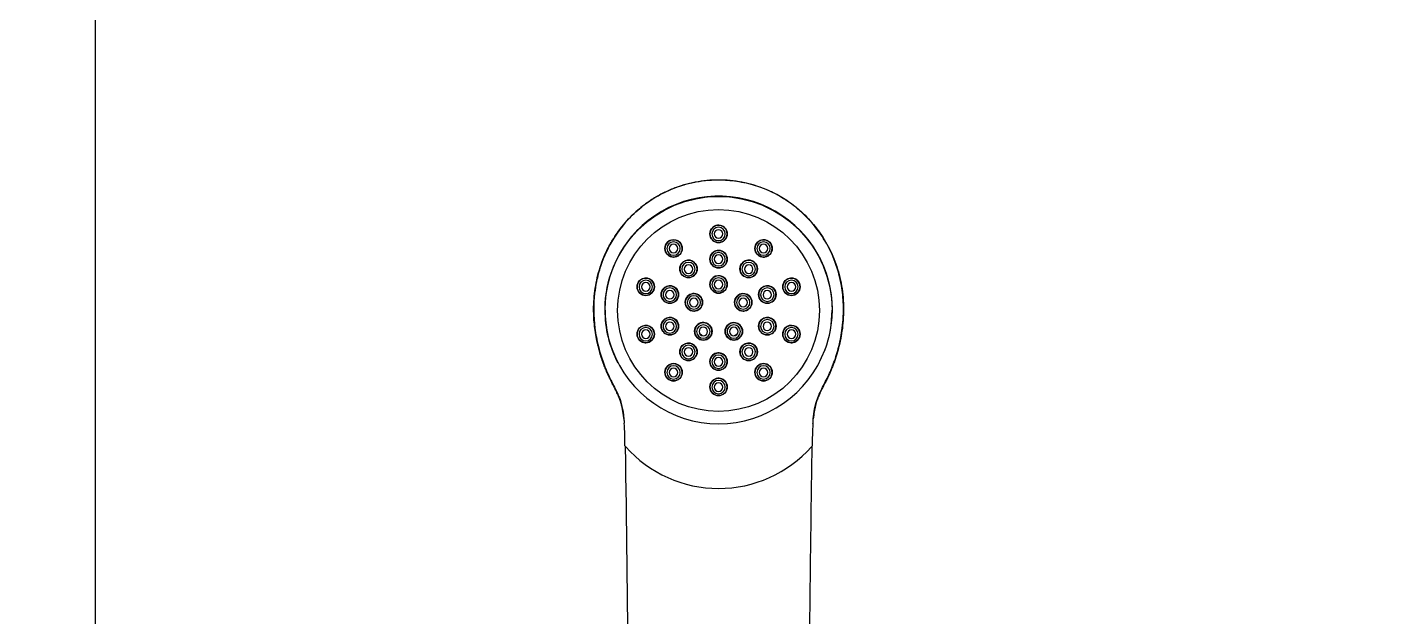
# Model space of a CAD drawing. Header units: centimetres. Extents: x -1797 to 2001, y -8788 to 1856.
# Drawn here: x -896.23 to -874.86, y -5467.11 to -5457.79 of the extents above; entities that cross this region are included whole.
import ezdxf

# ---------------------------------------------------------------- set-up
doc = ezdxf.new("R2010")
doc.units = ezdxf.units.CM
doc.header["$LTSCALE"] = 100
doc.header["$MEASUREMENT"] = 0
doc.linetypes.add('HIDDEN', pattern=[0.375, 0.25, -0.125])
for name, color, linetype in [('HIDDEN -03', 8, 'HIDDEN'), ('ID_Flooring_02', 127, 'Continuous'), ('ID_Furniture-Fixed_01', 141, 'Continuous')]:
    doc.layers.add(name, color=color, linetype=linetype)
doc.styles.add('ISO', font='isocp2.shx', dxfattribs={"width": 0.8})
doc.dimstyles.new('DIM DET', dxfattribs={"dimtxt": 0.05, "dimasz": 0.025, "dimexe": 0.025, "dimexo": 0.025, "dimgap": 0.025, "dimtad": 1, "dimzin": 0, "dimdsep": 46, "dimtxsty": 'ISO', "dimblk": 'ARCHTICK', "dimcen": 0.1, "dimdle": 0.025, "dimclrd": 15, "dimclre": 15, "dimclrt": 2, "dimadec": 0, "dimazin": 0, "dimtfac": 1, "dimtmove": 2, "dimatfit": 0, "dimldrblk": 'ARCHTICK', "dimfxl": 0.17, "dimtzin": 1, "dimarcsym": 0})

# ---------------------------------------------------------------- blocks, each defined once
blk = doc.blocks.new('_ARCHTICK')
at = {"color": 0, "linetype": 'ByBlock', "const_width": 0.15}
blk.add_lwpolyline([(-0.5, -0.5), (0.5, 0.5)], dxfattribs=at)

msp = doc.modelspace()

# ---------------------------------------------------------------- linework, layer by layer
at = {"layer": 'ID_Flooring_02'}
msp.add_line((-895.148, -5236.261), (-895.148, -5546.261), dxfattribs=at)
at = {"layer": 'ID_Furniture-Fixed_01'}
for centre, radius in [((-885.299, -5462.268), 1.595), ((-885.299, -5462.268), 1.595), ((-885.299, -5461.057), 0.137), ((-886.01, -5461.288), 0.137), ((-885.299, -5461.457), 0.138), ((-884.588, -5461.288), 0.137), ((-885.775, -5461.611), 0.138), ((-884.823, -5461.611), 0.138), ((-886.449, -5461.893), 0.137), ((-885.299, -5461.856), 0.138), ((-884.148, -5461.893), 0.137), ((-886.069, -5462.016), 0.138), ((-884.529, -5462.016), 0.138), ((-885.689, -5462.139), 0.138), ((-884.909, -5462.139), 0.138), ((-886.069, -5462.516), 0.138), ((-884.529, -5462.516), 0.138), ((-886.449, -5462.641), 0.137), ((-885.54, -5462.597), 0.138), ((-885.058, -5462.597), 0.138), ((-884.148, -5462.641), 0.137), ((-885.775, -5462.921), 0.138), ((-884.823, -5462.921), 0.138), ((-885.299, -5463.076), 0.138), ((-886.01, -5463.245), 0.137), ((-884.588, -5463.245), 0.137), ((-885.299, -5463.476), 0.137)]:
    msp.add_circle(centre, radius, dxfattribs=at)
for centre, radius, start, end in [((-885.299, -5462.259), 1.798, 348.0774, 180), ((-885.299, -5461.057), 0.137, 293.6785, 180), ((-885.299, -5461.057), 0.137, 180, 202.7466), ((-886.01, -5461.288), 0.137, 359.3577, 180), ((-886.01, -5461.288), 0.137, 180, 180.5935), ((-885.299, -5461.457), 0.138, 294.57, 180), ((-885.299, -5461.057), 0.137, 264.7249, 272.8649), ((-884.588, -5461.288), 0.137, 338.5494, 179.374), ((-886.01, -5461.288), 0.137, 269.4521, 272.6774), ((-885.775, -5461.611), 0.138, 337.5417, 180), ((-885.299, -5461.457), 0.138, 180, 223.9128), ((-884.823, -5461.611), 0.138, 337.802, 180), ((-884.588, -5461.288), 0.137, 268.4535, 275.5518), ((-886.449, -5461.893), 0.137, 338.3985, 179.4787), ((-885.775, -5461.611), 0.138, 180, 201.8642), ((-885.775, -5461.611), 0.138, 269.4858, 272.0308), ((-885.299, -5461.856), 0.138, 337.0357, 180), ((-885.299, -5461.457), 0.138, 264.9009, 273.1936), ((-884.823, -5461.611), 0.138, 180, 202.2938), ((-884.823, -5461.611), 0.138, 269.0478, 274.0637), ((-884.148, -5461.893), 0.137, 316.1554, 180), ((-886.069, -5462.016), 0.138, 337.4128, 180), ((-885.299, -5461.856), 0.138, 180, 202.7776), ((-884.529, -5462.016), 0.138, 337.8153, 180), ((-884.148, -5461.893), 0.137, 180, 224.8914), ((-886.449, -5461.893), 0.137, 269.6747, 270.9526), ((-886.069, -5462.016), 0.138, 180, 201.7658), ((-886.069, -5462.016), 0.138, 269.3531, 274.1557), ((-885.689, -5462.139), 0.138, 293.5721, 180), ((-885.689, -5462.139), 0.138, 180, 223.93), ((-885.299, -5461.856), 0.138, 269.5535, 272.7085), ((-884.909, -5462.139), 0.138, 337.1456, 180), ((-884.909, -5462.139), 0.138, 180, 202.9335), ((-884.529, -5462.016), 0.138, 180, 202.4475), ((-884.529, -5462.016), 0.138, 269.2414, 274.5217), ((-885.299, -5462.259), 1.798, 180, 207.7183), ((-885.299, -5462.265), 1.794, 180, 200.1958), ((-885.299, -5462.265), 1.794, 179.9967, 180), ((-885.299, -5462.265), 1.794, 180, 200.1958), ((-885.299, -5462.265), 1.794, 179.9967, 180), ((-886.069, -5462.516), 0.138, 337.4289, 180), ((-885.689, -5462.139), 0.138, 264.726, 273.0106), ((-884.909, -5462.139), 0.138, 269.5179, 273.1864), ((-884.529, -5462.516), 0.138, 337.842, 180), ((-885.299, -5462.265), 1.794, 339.8171, 359.9971), ((-885.299, -5462.265), 1.794, 339.8171, 359.9971), ((-886.449, -5462.641), 0.137, 338.487, 179.7882), ((-886.069, -5462.516), 0.138, 180, 201.7852), ((-885.54, -5462.597), 0.138, 293.5905, 180), ((-885.54, -5462.597), 0.138, 180, 224.8294), ((-885.058, -5462.597), 0.138, 337.1169, 180), ((-885.058, -5462.597), 0.138, 180, 202.8659), ((-884.529, -5462.516), 0.138, 180, 202.3547), ((-884.148, -5462.641), 0.137, 359.2819, 180), ((-886.449, -5462.641), 0.137, 266.7373, 270.0699), ((-886.069, -5462.516), 0.138, 269.3344, 273.4133), ((-885.775, -5462.921), 0.138, 337.5821, 180), ((-885.54, -5462.597), 0.138, 264.7406, 273.0353), ((-885.058, -5462.597), 0.138, 269.4558, 273.3806), ((-884.823, -5462.921), 0.138, 337.8684, 180), ((-884.529, -5462.516), 0.138, 269.3382, 275.1036), ((-884.148, -5462.641), 0.137, 180, 180.35), ((-884.148, -5462.641), 0.137, 268.7956, 275.2513), ((-885.299, -5462.259), 1.798, 338.2961, 342.0691), ((-885.299, -5462.266), 1.792, 200.1689, 339.8439), ((-885.299, -5462.266), 1.792, 200.1689, 339.8439), ((-885.775, -5462.921), 0.138, 180, 201.8781), ((-885.299, -5463.076), 0.138, 314.3729, 180), ((-884.823, -5462.921), 0.138, 180, 202.1552), ((-886.01, -5463.245), 0.137, 359.4983, 180), ((-886.01, -5463.245), 0.137, 180, 181.2582), ((-885.775, -5462.921), 0.138, 269.5078, 272.6978), ((-885.299, -5463.076), 0.138, 180, 223.9952), ((-885.299, -5463.076), 0.138, 264.9931, 273.3193), ((-884.823, -5462.921), 0.138, 269.5852, 272.8228), ((-884.588, -5463.245), 0.137, 0.6808, 180), ((-884.588, -5463.245), 0.137, 180, 180.3817), ((-886.01, -5463.245), 0.137, 264.3775, 270.5585), ((-885.299, -5463.476), 0.137, 315.416, 180), ((-885.299, -5463.476), 0.137, 180, 224.2416), ((-890.128, -5464.337), 3.35, 358.6828, 4.9486), ((-877.792, -5464.422), 6.027, 176.5229, 179.9313), ((-885.299, -5463.115), 1.966, 221.2889, 221.7152), ((1240.729, -5439.635), 2127.646, 180.667726, 180.765192), ((-885.299, -5463.115), 1.966, 221.7152, 318.2788), ((-256.118, -5474.152), 627.782, 179.112691, 179.450446), ((-885.299, -5463.115), 1.966, 318.2788, 318.7114)]:
    msp.add_arc(centre, radius, start, end, dxfattribs=at)
at = {"layer": 'ID_Furniture-Fixed_01', "extrusion": (0, 0, -1)}
for centre, major_axis, start_param, end_param in [((-885.299, -5462.259), (-1.794, 0), 0, 3.141593), ((-885.299, -5462.259), (1.794, 0), 3.141593, 6.283185), ((-885.299, -5462.257), (0.483, 0), 2.124689, 2.238684), ((-885.299, -5462.257), (0.483, 0), 0.902908, 1.016904)]:
    msp.add_ellipse(centre, major_axis=major_axis, ratio=0.999848, start_param=start_param, end_param=end_param, dxfattribs=at)
for centre, major_axis in [((-885.299, -5461.059), (-0.136, 0)), ((-885.299, -5461.059), (0.136, 0)), ((-885.299, -5461.059), (0.106, 0)), ((-885.299, -5461.059), (0.106, 0)), ((-885.299, -5461.059), (-0.0675, 0)), ((-885.299, -5461.059), (-0.0675, 0)), ((-886.01, -5461.29), (-0.136, 0)), ((-886.01, -5461.29), (-0.136, 0)), ((-886.01, -5461.29), (0.106, 0)), ((-886.01, -5461.29), (0.106, 0)), ((-886.01, -5461.29), (0.0675, 0)), ((-886.01, -5461.29), (0.0675, 0)), ((-885.299, -5461.459), (-0.136, 0)), ((-885.299, -5461.459), (0.136, 0)), ((-884.588, -5461.29), (0.136, 0)), ((-884.588, -5461.29), (0.136, 0)), ((-884.588, -5461.29), (-0.106, 0)), ((-884.588, -5461.29), (-0.106, 0)), ((-884.588, -5461.29), (0.0675, 0)), ((-884.588, -5461.29), (0.0675, 0)), ((-885.775, -5461.613), (-0.136, 0)), ((-885.775, -5461.613), (-0.136, 0)), ((-885.775, -5461.614), (0.106, 0)), ((-885.775, -5461.614), (0.106, 0)), ((-885.775, -5461.614), (0.0675, 0)), ((-885.775, -5461.614), (0.0675, 0)), ((-885.299, -5461.459), (0.106, 0)), ((-885.299, -5461.459), (0.106, 0)), ((-885.299, -5461.459), (-0.0675, 0)), ((-885.299, -5461.459), (-0.0675, 0)), ((-884.823, -5461.613), (-0.136, 0)), ((-884.823, -5461.613), (-0.136, 0)), ((-884.823, -5461.614), (0.106, 0)), ((-884.823, -5461.614), (0.106, 0)), ((-884.823, -5461.614), (0.0675, 0)), ((-884.823, -5461.614), (0.0675, 0)), ((-886.45, -5461.895), (-0.136, 0)), ((-886.45, -5461.895), (-0.136, 0)), ((-885.299, -5461.859), (-0.136, 0)), ((-885.299, -5461.859), (-0.136, 0)), ((-885.299, -5461.859), (0.106, 0)), ((-885.299, -5461.859), (0.106, 0)), ((-884.148, -5461.895), (-0.136, 0)), ((-884.148, -5461.895), (-0.136, 0)), ((-886.45, -5461.895), (-0.106, 0)), ((-886.45, -5461.895), (-0.106, 0)), ((-886.45, -5461.895), (0.0675, 0)), ((-886.45, -5461.895), (0.0675, 0)), ((-886.069, -5462.018), (-0.136, 0)), ((-886.069, -5462.018), (-0.136, 0)), ((-886.069, -5462.019), (0.106, 0)), ((-886.069, -5462.019), (0.106, 0)), ((-886.069, -5462.019), (0.0675, 0)), ((-886.069, -5462.019), (0.0675, 0)), ((-885.299, -5461.859), (-0.0675, 0)), ((-885.299, -5461.859), (-0.0675, 0)), ((-884.529, -5462.018), (0.136, 0)), ((-884.529, -5462.018), (0.136, 0)), ((-884.529, -5462.019), (-0.106, 0)), ((-884.529, -5462.019), (-0.106, 0)), ((-884.529, -5462.019), (0.0675, 0)), ((-884.529, -5462.019), (0.0675, 0)), ((-884.148, -5461.895), (-0.106, 0)), ((-884.148, -5461.895), (-0.106, 0)), ((-884.148, -5461.895), (0.0675, 0)), ((-884.148, -5461.895), (0.0675, 0)), ((-885.689, -5462.142), (-0.136, 0)), ((-885.689, -5462.142), (0.136, 0)), ((-885.689, -5462.142), (0.106, 0)), ((-885.689, -5462.142), (0.106, 0)), ((-885.689, -5462.142), (0.0675, 0)), ((-885.689, -5462.142), (0.0675, 0)), ((-884.909, -5462.142), (0.136, 0)), ((-884.909, -5462.142), (0.136, 0)), ((-884.909, -5462.142), (-0.106, 0)), ((-884.909, -5462.142), (-0.106, 0)), ((-884.909, -5462.142), (0.0675, 0)), ((-884.909, -5462.142), (-0.0675, 0)), ((-886.069, -5462.519), (-0.136, 0)), ((-886.069, -5462.519), (-0.136, 0)), ((-886.069, -5462.519), (0.106, 0)), ((-886.069, -5462.519), (0.106, 0)), ((-884.529, -5462.519), (0.136, 0)), ((-884.529, -5462.519), (0.136, 0)), ((-884.529, -5462.519), (-0.106, 0)), ((-884.529, -5462.519), (-0.106, 0)), ((-886.45, -5462.642), (-0.136, 0)), ((-886.45, -5462.642), (-0.136, 0)), ((-886.45, -5462.643), (-0.106, 0)), ((-886.45, -5462.643), (-0.106, 0)), ((-886.45, -5462.643), (0.0675, 0)), ((-886.45, -5462.643), (0.0675, 0)), ((-886.069, -5462.519), (0.0675, 0)), ((-886.069, -5462.519), (0.0675, 0)), ((-885.54, -5462.6), (-0.136, 0)), ((-885.54, -5462.6), (-0.136, 0)), ((-885.54, -5462.601), (-0.106, 0)), ((-885.54, -5462.601), (0.106, 0)), ((-885.54, -5462.601), (-0.0675, 0)), ((-885.54, -5462.601), (0.0675, 0)), ((-885.058, -5462.6), (0.136, 0)), ((-885.058, -5462.6), (0.136, 0)), ((-885.058, -5462.601), (-0.106, 0)), ((-885.058, -5462.601), (-0.106, 0)), ((-885.058, -5462.601), (-0.0675, 0)), ((-885.058, -5462.601), (-0.0675, 0)), ((-884.529, -5462.519), (0.0675, 0)), ((-884.529, -5462.519), (0.0675, 0)), ((-884.148, -5462.642), (-0.136, 0)), ((-884.148, -5462.642), (-0.136, 0)), ((-884.148, -5462.643), (-0.106, 0)), ((-884.148, -5462.643), (-0.106, 0)), ((-884.148, -5462.643), (0.0675, 0)), ((-884.148, -5462.643), (0.0675, 0)), ((-885.775, -5462.924), (0.136, 0)), ((-885.775, -5462.924), (0.136, 0)), ((-885.775, -5462.924), (-0.106, 0)), ((-885.775, -5462.924), (-0.106, 0)), ((-884.823, -5462.924), (-0.136, 0)), ((-884.823, -5462.924), (-0.136, 0)), ((-884.823, -5462.924), (0.106, 0)), ((-884.823, -5462.924), (0.106, 0)), ((-885.775, -5462.924), (0.0675, 0)), ((-885.775, -5462.924), (0.0675, 0)), ((-885.299, -5463.078), (-0.136, 0)), ((-885.299, -5463.078), (-0.136, 0)), ((-885.299, -5463.079), (0.106, 0)), ((-885.299, -5463.079), (0.106, 0)), ((-885.299, -5463.079), (-0.0675, 0)), ((-885.299, -5463.079), (-0.0675, 0)), ((-884.823, -5462.924), (0.0675, 0)), ((-884.823, -5462.924), (0.0675, 0)), ((-886.01, -5463.247), (0.136, 0)), ((-886.01, -5463.247), (0.136, 0)), ((-886.01, -5463.248), (0.106, 0)), ((-886.01, -5463.248), (0.106, 0)), ((-886.01, -5463.248), (0.0675, 0)), ((-886.01, -5463.248), (0.0675, 0)), ((-884.588, -5463.247), (-0.136, 0)), ((-884.588, -5463.247), (-0.136, 0)), ((-884.588, -5463.248), (0.106, 0)), ((-884.588, -5463.248), (-0.106, 0)), ((-884.588, -5463.248), (0.0675, 0)), ((-884.588, -5463.248), (0.0675, 0)), ((-885.299, -5463.478), (0.136, 0)), ((-885.299, -5463.478), (-0.136, 0)), ((-885.299, -5463.479), (0.106, 0)), ((-885.299, -5463.479), (0.106, 0)), ((-885.299, -5463.479), (-0.0675, 0)), ((-885.299, -5463.479), (-0.0675, 0))]:
    msp.add_ellipse(centre, major_axis=major_axis, ratio=0.999848, dxfattribs=at)
at = {"layer": 'ID_Furniture-Fixed_01'}
for points, knots in [([(-883.399, -5462.838), (-883.375, -5462.741), (-883.333, -5462.52), (-883.318, -5462.194), (-883.348, -5461.908), (-883.41, -5461.625), (-883.565, -5461.205), (-883.82, -5460.858), (-884.111, -5460.606), (-884.298, -5460.477), (-884.518, -5460.364), (-884.731, -5460.287), (-884.992, -5460.223), (-885.301, -5460.195), (-885.669, -5460.23), (-885.966, -5460.316), (-886.191, -5460.419), (-886.369, -5460.522), (-886.646, -5460.726), (-886.947, -5461.067), (-887.146, -5461.485), (-887.227, -5461.788), (-887.278, -5462.107), (-887.277, -5462.451), (-887.223, -5462.741), (-887.199, -5462.838)], [0, 0, 0, 0, 0.033486, 0.076572, 0.11349, 0.136143, 0.18278, 0.281725, 0.307329, 0.341911, 0.377016, 0.412652, 0.439687, 0.494459, 0.549856, 0.605118, 0.632425, 0.6594, 0.694734, 0.779812, 0.844925, 0.876519, 0.899735, 0.966466, 1, 1, 1, 1]), ([(-886.796, -5463.977), (-886.799, -5463.95), (-886.804, -5463.907), (-886.814, -5463.842), (-886.825, -5463.787), (-886.837, -5463.742), (-886.848, -5463.705), (-886.862, -5463.667), (-886.882, -5463.615), (-886.916, -5463.543), (-886.956, -5463.464), (-886.993, -5463.393), (-887.02, -5463.337), (-887.042, -5463.291), (-887.065, -5463.239), (-887.091, -5463.177), (-887.122, -5463.097), (-887.154, -5463.006), (-887.185, -5462.9), (-887.215, -5462.781), (-887.241, -5462.652), (-887.26, -5462.519), (-887.271, -5462.385), (-887.275, -5462.239), (-887.269, -5462.082), (-887.25, -5461.914), (-887.218, -5461.748), (-887.172, -5461.584), (-887.113, -5461.423), (-887.04, -5461.267), (-886.954, -5461.118), (-886.857, -5460.979), (-886.751, -5460.851), (-886.637, -5460.734), (-886.516, -5460.629), (-886.389, -5460.536), (-886.258, -5460.454), (-886.122, -5460.384), (-885.984, -5460.326), (-885.828, -5460.274), (-885.653, -5460.233), (-885.46, -5460.207), (-885.281, -5460.202), (-885.118, -5460.211), (-884.972, -5460.23), (-884.826, -5460.26), (-884.682, -5460.302), (-884.54, -5460.355), (-884.402, -5460.42), (-884.269, -5460.497), (-884.14, -5460.584), (-884.018, -5460.682), (-883.903, -5460.791), (-883.795, -5460.911), (-883.695, -5461.041), (-883.606, -5461.181), (-883.526, -5461.331), (-883.458, -5461.49), (-883.403, -5461.659), (-883.361, -5461.835), (-883.334, -5462.018), (-883.322, -5462.201), (-883.325, -5462.379), (-883.341, -5462.548), (-883.366, -5462.706), (-883.399, -5462.853), (-883.433, -5462.97), (-883.463, -5463.06), (-883.487, -5463.127), (-883.512, -5463.19), (-883.536, -5463.246), (-883.557, -5463.294), (-883.577, -5463.335), (-883.594, -5463.371), (-883.613, -5463.409), (-883.634, -5463.45), (-883.657, -5463.493), (-883.677, -5463.534), (-883.697, -5463.574), (-883.72, -5463.625), (-883.746, -5463.691), (-883.771, -5463.775), (-883.791, -5463.876), (-883.798, -5463.941), (-883.802, -5463.983)], [0, 0, 0, 0, 0.007554, 0.014176, 0.019867, 0.024639, 0.028511, 0.031495, 0.037086, 0.045203, 0.055637, 0.06364, 0.069425, 0.074406, 0.078997, 0.086307, 0.094859, 0.10463, 0.115585, 0.128171, 0.1416, 0.155089, 0.168582, 0.182083, 0.198979, 0.215912, 0.232907, 0.249993, 0.267186, 0.284489, 0.301798, 0.318811, 0.335517, 0.351917, 0.368001, 0.383776, 0.399269, 0.414514, 0.429548, 0.444406, 0.463998, 0.483501, 0.503048, 0.517787, 0.532615, 0.547553, 0.562601, 0.577759, 0.593048, 0.608471, 0.62403, 0.639765, 0.655688, 0.671821, 0.688199, 0.704867, 0.72188, 0.73929, 0.757093, 0.775274, 0.79382, 0.812516, 0.830466, 0.847513, 0.863603, 0.878685, 0.892716, 0.900248, 0.907421, 0.914231, 0.920408, 0.925707, 0.930118, 0.933999, 0.937767, 0.942937, 0.947952, 0.952471, 0.956754, 0.961429, 0.969222, 0.978074, 0.98829, 1, 1, 1, 1]), ([(-887.199, -5462.838), (-887.168, -5462.96), (-887.109, -5463.14), (-887.01, -5463.352), (-886.948, -5463.471), (-886.897, -5463.573), (-886.833, -5463.726), (-886.808, -5463.866), (-886.797, -5463.967), (-886.796, -5463.976)], [0, 0, 0, 0, 0.3170903, 0.4671382, 0.5669537, 0.6421759, 0.744059, 0.9774053, 1, 1, 1, 1]), ([(-883.802, -5463.982), (-883.797, -5463.93), (-883.783, -5463.818), (-883.743, -5463.669), (-883.683, -5463.536), (-883.626, -5463.426), (-883.551, -5463.278), (-883.469, -5463.083), (-883.42, -5462.921), (-883.399, -5462.838)], [0, 0, 0, 0, 0.133457, 0.288815, 0.389864, 0.489104, 0.587721, 0.786789, 1, 1, 1, 1])]:
    msp.add_open_spline(points, degree=3, knots=knots, dxfattribs=at)
for points in [[(-886.796, -5463.976), (-886.794, -5464), (-886.792, -5464.024), (-886.79, -5464.048)], [(-883.808, -5464.056), (-883.806, -5464.032), (-883.805, -5464.007), (-883.802, -5463.982)]]:
    msp.add_open_spline(points, degree=3, dxfattribs=at)

# ---------------------------------------------------------------- leaders
at = {"layer": 'HIDDEN -03'}
for points in [[(-819.484, -5481.316, 0), (-1004.84, -5367.876, 0), (-1098.601, -5367.876, 0)], [(-851.716, -5473.357, 0), (-1011.18, -5387.715, 0), (-1098.601, -5387.715, 0)], [(-886.214, -5477.979, 0), (-1011.18, -5408.294, 0), (-1098.601, -5408.294, 0)]]:
    msp.add_leader(points, dimstyle='DIM DET', override={"dimasz": 0.04, "dimtad": 0, "dimclrd": 251, "dimldrblk": 'Dot', "dimfxl": 0.1}, dxfattribs=at)

doc.saveas('drawing.dxf')
